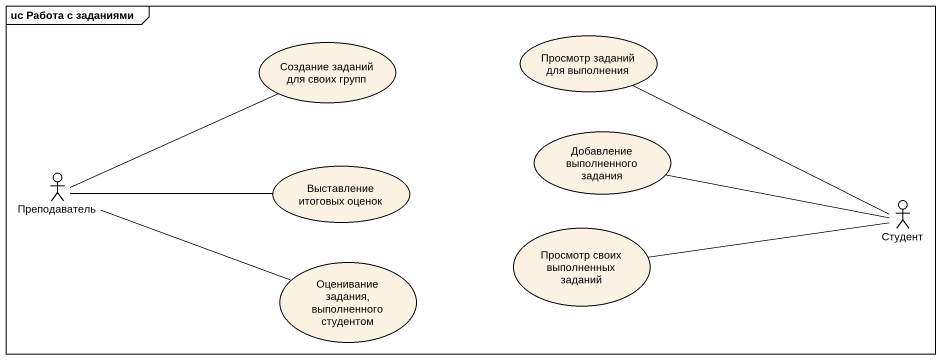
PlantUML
@startuml
mainframe uc Работа с заданиями
usecase "Создание заданий для своих групп" as Создание_заданий_для_своих
usecase "Просмотр заданий для выполнения" as Просмотр_заданий_для
usecase "Добавление выполненного задания" as Добавление_выполненного
actor Преподаватель
usecase "Выставление итоговых оценок" as Выставление_итоговых_оценок
actor Студент
usecase "Оценивание задания, выполненного студентом" as Оценивание_задания
usecase "Просмотр своих выполненных заданий" as Просмотр_своих_выполненных
Преподаватель -right- Создание_заданий_для_своих
Преподаватель -right- Выставление_итоговых_оценок
Преподаватель -right- Оценивание_задания
Студент -left- Просмотр_заданий_для
Студент -left- Добавление_выполненного
Студент -left- Просмотр_своих_выполненных
@enduml
